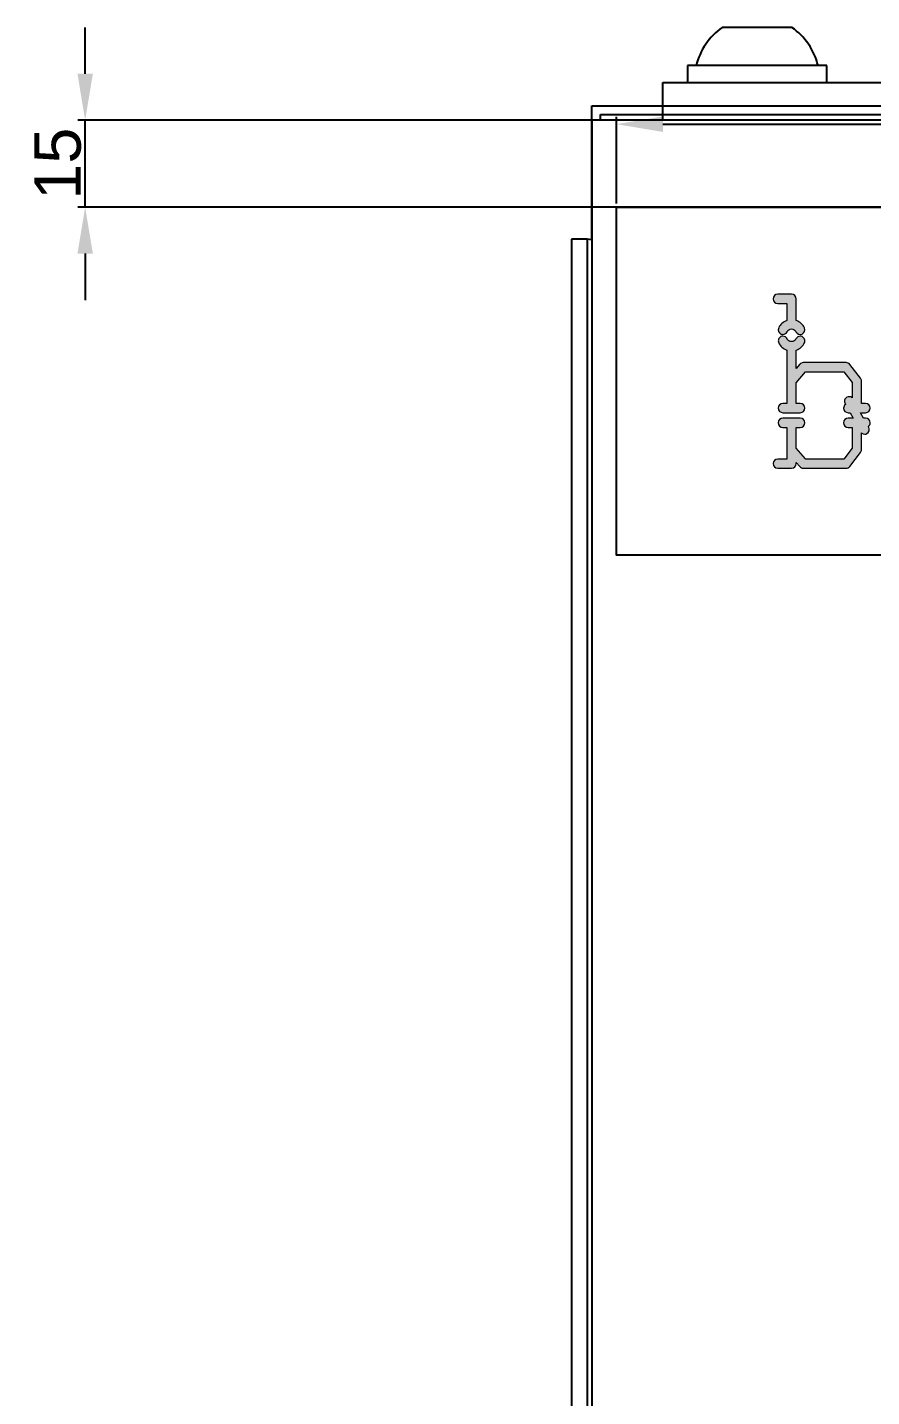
# Model space of a CAD drawing. Header units: millimetres. Extents: x 42356 to 50646, y 31507 to 39566.
# Drawn here: x 42919.7 to 43065.3, y 38339.5 to 38575.5 of the extents above; entities that cross this region are included whole.
import ezdxf

# ---------------------------------------------------------------- set-up
doc = ezdxf.new("R2010")
doc.units = ezdxf.units.MM
doc.layers.add('! NO PLOT !', color=7, linetype='Continuous', true_color=0xff75dd, plot=False)
for name, color, linetype in [('000-PI-ORMAR', 2, 'Continuous'), ('000-PI_TEXT', 7, 'Continuous'), ('bth_logo_20161006_LOGO_FINAL_CMYK_zasicena_crna', 7, 'Continuous')]:
    doc.layers.add(name, color=color, linetype=linetype)
doc.styles.get("Standard").update_dxf_attribs({"font": 'arial.ttf'})
doc.dimstyles.new('ISO-25-lb', dxfattribs={"dimtxt": 8, "dimasz": 8, "dimexe": 1.25, "dimexo": 0.625, "dimtad": 1, "dimtxsty": 'Standard', "dimcen": 5, "dimadec": 0, "dimazin": 0, "dimtfac": 1, "dimtmove": 0, "dimatfit": 3, "dimfxl": 0, "dimarcsym": 0})

# ---------------------------------------------------------------- blocks, each defined once
blk = doc.blocks.new('8806000_2000x800x600')
at = {"layer": '000-PI-ORMAR'}
for p, q in [((-3784.83, 1920), (-3796.83, 1920)), ((-3778.83, 1913.4), (-3802.83, 1913.4)), ((-3802.83, 1913.4), (-3802.83, 1910.5)), ((-3778.83, 1910.5), (-3778.83, 1913.4)), ((-3807.08, 1904), (-3807.08, 1910.5)), ((-3807.08, 1910.5), (-3039.58, 1910.5)), ((-3819.33, 1906.5), (-3807.08, 1906.5)), ((-3819.33, 1883.36), (-3819.33, 1906.5)), ((-3817.83, 1904), (-3817.83, 1905)), ((-3817.83, 1905), (-3807.08, 1905)), ((-3807.08, 1906.5), (-3039.58, 1906.5)), ((-3807.08, 1905), (-3039.58, 1905)), ((-3819.32, 1904), (-3819.32, -80.5)), ((-3027.32, 1904), (-3819.32, 1904)), ((-3822.83, 1883.5), (-3822.83, -67.5)), ((-3820.11, 1883.5), (-3822.83, 1883.5)), ((-3819.32, 1883.36), (-3820.11, 1883.5)), ((-3820.11, 1883.5), (-3820.11, -67.5))]:
    blk.add_line(p, q, dxfattribs=at)
for centre, start, end in [((-3790.43, 1910.8), 124.8208, 166.6054), ((-3791.22, 1910.8), 13.3946, 55.1792)]:
    blk.add_arc(centre, 11.2, start, end, dxfattribs=at)
blk = doc.blocks.new('*D246')
at = {"layer": '! NO PLOT !', "color": 0, "linetype": 'Continuous', "lineweight": -2, "ltscale": 0.25, "transparency": 16777216}
for p, q in [((42929.68, 38567.52), (42929.68, 38575.52)), ((43425.47, 38559.52), (42928.43, 38559.52)), ((42929.68, 38544.52), (42929.68, 38559.52)), ((43432.4, 38544.52), (42928.43, 38544.52)), ((42929.68, 38536.52), (42929.68, 38528.52))]:
    blk.add_line(p, q, dxfattribs=at)
at = {"layer": '! NO PLOT !', "color": 0, "ltscale": 0.25, "transparency": 16777216}
for points in [[(42928.35, 38567.52), (42931.01, 38567.52), (42929.68, 38559.52)], [(42928.35, 38536.52), (42931.01, 38536.52), (42929.68, 38544.52)]]:
    blk.add_solid(points, dxfattribs=at)
at = {"layer": 'Defpoints', "color": 0, "ltscale": 0.25, "transparency": 16777216}
for p in [(42929.68, 38559.52), (43426.1, 38559.52), (43433.03, 38544.52)]:
    blk.add_point(p, dxfattribs=at)
at = {"layer": '! NO PLOT !', "color": 0, "ltscale": 0.25, "transparency": 16777216, "insert": (42924.97, 38552.02), "char_height": 8, "attachment_point": 5, "rotation": 90}
blk.add_mtext('15', dxfattribs=at)
blk = doc.blocks.new('*D377')
at = {"layer": '! NO PLOT !', "color": 0, "lineweight": -2, "transparency": 16777216}
for p, q in [((43021.27, 38545.14), (43021.27, 38560.08)), ((43803.27, 38545.14), (43803.27, 38560.08)), ((43029.27, 38558.83), (43795.27, 38558.83))]:
    blk.add_line(p, q, dxfattribs=at)
at = {"layer": '! NO PLOT !', "color": 0, "transparency": 16777216}
for points in [[(43029.27, 38560.16), (43029.27, 38557.5), (43021.27, 38558.83)], [(43795.27, 38560.16), (43795.27, 38557.5), (43803.27, 38558.83)]]:
    blk.add_solid(points, dxfattribs=at)
at = {"layer": 'Defpoints', "color": 0, "transparency": 16777216}
for p in [(43803.27, 38558.83), (43021.27, 38544.52), (43803.27, 38544.52)]:
    blk.add_point(p, dxfattribs=at)
at = {"layer": '! NO PLOT !', "color": 0, "transparency": 16777216, "insert": (43412.27, 38563.54), "char_height": 8, "attachment_point": 5}
blk.add_mtext('782', dxfattribs=at)
blk = doc.blocks.new('BRODOTEHNA')
at = {"lineweight": 0, "true_color": 0x00aeef}
h = blk.add_hatch(color=140, dxfattribs=at)
h.dxf.hatch_style = 1
edge = h.paths.add_edge_path()
edge.add_line((42905.25, 48369.8), (42905.25, 48373.41))
edge.add_spline(control_points=[(42905.25, 48373.41), (42905.25, 48373.84), (42904.9, 48374.18), (42904.47, 48374.18)], knot_values=[0, 0, 0, 0, 1, 1, 1, 1], degree=3, periodic=0)
edge.add_line((42904.47, 48374.18), (42902.17, 48374.18))
edge.add_spline(control_points=[(42902.17, 48374.18), (42901.74, 48374.18), (42901.4, 48373.84), (42901.4, 48373.41)], knot_values=[0, 0, 0, 0, 1, 1, 1, 1], degree=3, periodic=0)
edge.add_spline(control_points=[(42901.4, 48373.41), (42901.4, 48372.99), (42901.74, 48372.64), (42902.17, 48372.64)], knot_values=[0, 0, 0, 0, 1, 1, 1, 1], degree=3, periodic=0)
edge.add_line((42902.17, 48372.64), (42903.7, 48372.64))
edge.add_line((42903.7, 48372.64), (42903.7, 48369.8))
edge.add_line((42903.7, 48369.8), (42903.67, 48369.79))
edge.add_spline(control_points=[(42903.67, 48369.79), (42903.07, 48369.58), (42902.58, 48369.14), (42902.33, 48368.57)], knot_values=[0, 0, 0, 0, 1, 1, 1, 1], degree=3, periodic=0)
edge.add_spline(control_points=[(42902.33, 48368.57), (42902.15, 48368.19), (42902.32, 48367.73), (42902.71, 48367.55)], knot_values=[0, 0, 0, 0, 1, 1, 1, 1], degree=3, periodic=0)
edge.add_spline(control_points=[(42902.71, 48367.55), (42902.8, 48367.51), (42902.91, 48367.49), (42903.01, 48367.49)], knot_values=[0, 0, 0, 0, 1, 1, 1, 1], degree=3, periodic=0)
edge.add_spline(control_points=[(42903.01, 48367.49), (42903.32, 48367.49), (42903.61, 48367.67), (42903.73, 48367.94)], knot_values=[0, 0, 0, 0, 1, 1, 1, 1], degree=3, periodic=0)
edge.add_spline(control_points=[(42903.73, 48367.94), (42903.86, 48368.21), (42904.15, 48368.39), (42904.47, 48368.39)], knot_values=[0, 0, 0, 0, 1, 1, 1, 1], degree=3, periodic=0)
edge.add_spline(control_points=[(42904.47, 48368.39), (42904.8, 48368.39), (42905.09, 48368.21), (42905.21, 48367.94)], knot_values=[0, 0, 0, 0, 1, 1, 1, 1], degree=3, periodic=0)
edge.add_spline(control_points=[(42905.21, 48367.94), (42905.38, 48367.57), (42905.83, 48367.38), (42906.24, 48367.55)], knot_values=[0, 0, 0, 0, 1, 1, 1, 1], degree=3, periodic=0)
edge.add_spline(control_points=[(42906.24, 48367.55), (42906.62, 48367.73), (42906.79, 48368.19), (42906.62, 48368.57)], knot_values=[0, 0, 0, 0, 1, 1, 1, 1], degree=3, periodic=0)
edge.add_spline(control_points=[(42906.62, 48368.57), (42906.36, 48369.14), (42905.87, 48369.58), (42905.28, 48369.79)], knot_values=[0, 0, 0, 0, 1, 1, 1, 1], degree=3, periodic=0)
edge.add_line((42905.28, 48369.79), (42905.25, 48369.8))
edge = h.paths.add_edge_path()
edge.add_line((42905.25, 48364.87), (42905.28, 48364.88))
edge.add_spline(control_points=[(42905.28, 48364.88), (42905.87, 48365.09), (42906.36, 48365.54), (42906.62, 48366.1)], knot_values=[0, 0, 0, 0, 1, 1, 1, 1], degree=3, periodic=0)
edge.add_spline(control_points=[(42906.62, 48366.1), (42906.7, 48366.29), (42906.71, 48366.5), (42906.64, 48366.69)], knot_values=[0, 0, 0, 0, 1, 1, 1, 1], degree=3, periodic=0)
edge.add_spline(control_points=[(42906.64, 48366.69), (42906.56, 48366.88), (42906.42, 48367.03), (42906.24, 48367.12)], knot_values=[0, 0, 0, 0, 1, 1, 1, 1], degree=3, periodic=0)
edge.add_spline(control_points=[(42906.24, 48367.12), (42906.14, 48367.16), (42906.04, 48367.18), (42905.93, 48367.18)], knot_values=[0, 0, 0, 0, 1, 1, 1, 1], degree=3, periodic=0)
edge.add_spline(control_points=[(42905.93, 48367.18), (42905.62, 48367.18), (42905.34, 48367), (42905.21, 48366.73)], knot_values=[0, 0, 0, 0, 1, 1, 1, 1], degree=3, periodic=0)
edge.add_spline(control_points=[(42905.21, 48366.73), (42905.09, 48366.46), (42904.8, 48366.28), (42904.47, 48366.28)], knot_values=[0, 0, 0, 0, 1, 1, 1, 1], degree=3, periodic=0)
edge.add_spline(control_points=[(42904.47, 48366.28), (42904.15, 48366.28), (42903.85, 48366.46), (42903.73, 48366.73)], knot_values=[0, 0, 0, 0, 1, 1, 1, 1], degree=3, periodic=0)
edge.add_spline(control_points=[(42903.73, 48366.73), (42903.61, 48367), (42903.32, 48367.18), (42903.02, 48367.18)], knot_values=[0, 0, 0, 0, 1, 1, 1, 1], degree=3, periodic=0)
edge.add_spline(control_points=[(42903.02, 48367.18), (42902.91, 48367.18), (42902.81, 48367.16), (42902.71, 48367.12)], knot_values=[0, 0, 0, 0, 1, 1, 1, 1], degree=3, periodic=0)
edge.add_spline(control_points=[(42902.71, 48367.12), (42902.53, 48367.03), (42902.38, 48366.88), (42902.31, 48366.69)], knot_values=[0, 0, 0, 0, 1, 1, 1, 1], degree=3, periodic=0)
edge.add_spline(control_points=[(42902.31, 48366.69), (42902.24, 48366.5), (42902.24, 48366.28), (42902.33, 48366.1)], knot_values=[0, 0, 0, 0, 1, 1, 1, 1], degree=3, periodic=0)
edge.add_spline(control_points=[(42902.33, 48366.1), (42902.58, 48365.54), (42903.07, 48365.09), (42903.67, 48364.88)], knot_values=[0, 0, 0, 0, 1, 1, 1, 1], degree=3, periodic=0)
edge.add_line((42903.67, 48364.88), (42903.7, 48364.87))
edge.add_line((42903.7, 48364.87), (42903.7, 48355.97))
edge.add_line((42903.7, 48355.97), (42903.03, 48355.97))
edge.add_spline(control_points=[(42903.03, 48355.97), (42902.61, 48355.97), (42902.26, 48355.62), (42902.26, 48355.2)], knot_values=[0, 0, 0, 0, 1, 1, 1, 1], degree=3, periodic=0)
edge.add_spline(control_points=[(42902.26, 48355.2), (42902.26, 48354.77), (42902.61, 48354.43), (42903.03, 48354.43)], knot_values=[0, 0, 0, 0, 1, 1, 1, 1], degree=3, periodic=0)
edge.add_line((42903.03, 48354.43), (42905.92, 48354.43))
edge.add_spline(control_points=[(42905.92, 48354.43), (42906.34, 48354.43), (42906.69, 48354.77), (42906.69, 48355.2)], knot_values=[0, 0, 0, 0, 1, 1, 1, 1], degree=3, periodic=0)
edge.add_spline(control_points=[(42906.69, 48355.2), (42906.69, 48355.62), (42906.34, 48355.97), (42905.92, 48355.97)], knot_values=[0, 0, 0, 0, 1, 1, 1, 1], degree=3, periodic=0)
edge.add_line((42905.92, 48355.97), (42905.25, 48355.97))
edge.add_line((42905.25, 48355.97), (42905.25, 48359.42))
edge.add_line((42905.25, 48359.42), (42906.79, 48361.24))
edge.add_line((42906.79, 48361.24), (42913.2, 48361.24))
edge.add_line((42913.2, 48361.24), (42913.22, 48361.22))
edge.add_line((42913.22, 48361.22), (42914.6, 48359.44))
edge.add_line((42914.6, 48359.44), (42914.6, 48356.89))
edge.add_line((42914.6, 48356.89), (42914.53, 48356.95))
edge.add_spline(control_points=[(42914.53, 48356.95), (42914.3, 48357.12), (42913.95, 48357.14), (42913.7, 48357)], knot_values=[0, 0, 0, 0, 1, 1, 1, 1], degree=3, periodic=0)
edge.add_spline(control_points=[(42913.7, 48357), (42913.52, 48356.9), (42913.39, 48356.74), (42913.33, 48356.54)], knot_values=[0, 0, 0, 0, 1, 1, 1, 1], degree=3, periodic=0)
edge.add_spline(control_points=[(42913.33, 48356.54), (42913.27, 48356.34), (42913.3, 48356.14), (42913.4, 48355.95)], knot_values=[0, 0, 0, 0, 1, 1, 1, 1], degree=3, periodic=0)
edge.add_line((42913.4, 48355.95), (42913.48, 48355.81))
edge.add_line((42913.48, 48355.81), (42913.45, 48355.79))
edge.add_spline(control_points=[(42913.45, 48355.79), (42913.26, 48355.64), (42913.16, 48355.42), (42913.16, 48355.2)], knot_values=[0, 0, 0, 0, 1, 1, 1, 1], degree=3, periodic=0)
edge.add_spline(control_points=[(42913.16, 48355.2), (42913.16, 48354.77), (42913.51, 48354.43), (42913.93, 48354.43)], knot_values=[0, 0, 0, 0, 1, 1, 1, 1], degree=3, periodic=0)
edge.add_line((42913.93, 48354.43), (42914.24, 48354.43))
edge.add_line((42914.24, 48354.43), (42914.26, 48354.4))
edge.add_line((42914.26, 48354.4), (42914.74, 48353.52))
edge.add_line((42914.74, 48353.52), (42913.93, 48353.52))
edge.add_spline(control_points=[(42913.93, 48353.52), (42913.51, 48353.52), (42913.16, 48353.17), (42913.16, 48352.75)], knot_values=[0, 0, 0, 0, 1, 1, 1, 1], degree=3, periodic=0)
edge.add_spline(control_points=[(42913.16, 48352.75), (42913.16, 48352.32), (42913.51, 48351.98), (42913.93, 48351.98)], knot_values=[0, 0, 0, 0, 1, 1, 1, 1], degree=3, periodic=0)
edge.add_line((42913.93, 48351.98), (42914.6, 48351.98))
edge.add_line((42914.6, 48351.98), (42914.6, 48348.5))
edge.add_line((42914.6, 48348.5), (42914.59, 48348.49))
edge.add_line((42914.59, 48348.49), (42913.2, 48346.7))
edge.add_line((42913.2, 48346.7), (42906.79, 48346.7))
edge.add_line((42906.79, 48346.7), (42906.78, 48346.72))
edge.add_line((42906.78, 48346.72), (42905.25, 48348.52))
edge.add_line((42905.25, 48348.52), (42905.25, 48351.98))
edge.add_line((42905.25, 48351.98), (42905.92, 48351.98))
edge.add_spline(control_points=[(42905.92, 48351.98), (42906.34, 48351.98), (42906.69, 48352.32), (42906.69, 48352.75)], knot_values=[0, 0, 0, 0, 1, 1, 1, 1], degree=3, periodic=0)
edge.add_spline(control_points=[(42906.69, 48352.75), (42906.69, 48353.17), (42906.34, 48353.52), (42905.92, 48353.52)], knot_values=[0, 0, 0, 0, 1, 1, 1, 1], degree=3, periodic=0)
edge.add_line((42905.92, 48353.52), (42903.03, 48353.52))
edge.add_spline(control_points=[(42903.03, 48353.52), (42902.61, 48353.52), (42902.26, 48353.17), (42902.26, 48352.75)], knot_values=[0, 0, 0, 0, 1, 1, 1, 1], degree=3, periodic=0)
edge.add_spline(control_points=[(42902.26, 48352.75), (42902.26, 48352.32), (42902.61, 48351.98), (42903.03, 48351.98)], knot_values=[0, 0, 0, 0, 1, 1, 1, 1], degree=3, periodic=0)
edge.add_line((42903.03, 48351.98), (42903.7, 48351.98))
edge.add_line((42903.7, 48351.98), (42903.7, 48346.7))
edge.add_line((42903.7, 48346.7), (42902.17, 48346.7))
edge.add_spline(control_points=[(42902.17, 48346.7), (42901.74, 48346.7), (42901.4, 48346.36), (42901.4, 48345.93)], knot_values=[0, 0, 0, 0, 1, 1, 1, 1], degree=3, periodic=0)
edge.add_spline(control_points=[(42901.4, 48345.93), (42901.4, 48345.51), (42901.74, 48345.16), (42902.17, 48345.16)], knot_values=[0, 0, 0, 0, 1, 1, 1, 1], degree=3, periodic=0)
edge.add_line((42902.17, 48345.16), (42904.47, 48345.16))
edge.add_spline(control_points=[(42904.47, 48345.16), (42904.9, 48345.16), (42905.25, 48345.51), (42905.25, 48345.93)], knot_values=[0, 0, 0, 0, 1, 1, 1, 1], degree=3, periodic=0)
edge.add_line((42905.25, 48345.93), (42905.25, 48346.14))
edge.add_line((42905.25, 48346.14), (42905.85, 48345.43))
edge.add_spline(control_points=[(42905.85, 48345.43), (42905.99, 48345.26), (42906.21, 48345.16), (42906.43, 48345.16)], knot_values=[0, 0, 0, 0, 1, 1, 1, 1], degree=3, periodic=0)
edge.add_line((42906.43, 48345.16), (42913.58, 48345.16))
edge.add_spline(control_points=[(42913.58, 48345.16), (42913.82, 48345.16), (42914.04, 48345.27), (42914.19, 48345.46)], knot_values=[0, 0, 0, 0, 1, 1, 1, 1], degree=3, periodic=0)
edge.add_line((42914.19, 48345.46), (42915.98, 48347.77))
edge.add_spline(control_points=[(42915.98, 48347.77), (42916.09, 48347.9), (42916.14, 48348.07), (42916.14, 48348.24)], knot_values=[0, 0, 0, 0, 1, 1, 1, 1], degree=3, periodic=0)
edge.add_line((42916.14, 48348.24), (42916.14, 48351.05))
edge.add_line((42916.14, 48351.05), (42916.22, 48351))
edge.add_spline(control_points=[(42916.22, 48351), (42916.34, 48350.9), (42916.51, 48350.85), (42916.68, 48350.85)], knot_values=[0, 0, 0, 0, 1, 1, 1, 1], degree=3, periodic=0)
edge.add_spline(control_points=[(42916.68, 48350.85), (42916.81, 48350.85), (42916.94, 48350.88), (42917.05, 48350.94)], knot_values=[0, 0, 0, 0, 1, 1, 1, 1], degree=3, periodic=0)
edge.add_spline(control_points=[(42917.05, 48350.94), (42917.42, 48351.15), (42917.55, 48351.62), (42917.35, 48351.99)], knot_values=[0, 0, 0, 0, 1, 1, 1, 1], degree=3, periodic=0)
edge.add_line((42917.35, 48351.99), (42917.27, 48352.13))
edge.add_line((42917.27, 48352.13), (42917.3, 48352.16))
edge.add_spline(control_points=[(42917.3, 48352.16), (42917.48, 48352.3), (42917.59, 48352.52), (42917.59, 48352.75)], knot_values=[0, 0, 0, 0, 1, 1, 1, 1], degree=3, periodic=0)
edge.add_spline(control_points=[(42917.59, 48352.75), (42917.59, 48353.17), (42917.24, 48353.52), (42916.82, 48353.52)], knot_values=[0, 0, 0, 0, 1, 1, 1, 1], degree=3, periodic=0)
edge.add_line((42916.82, 48353.52), (42916.5, 48353.52))
edge.add_line((42916.5, 48353.52), (42916.49, 48353.54))
edge.add_line((42916.49, 48353.54), (42916, 48354.43))
edge.add_line((42916, 48354.43), (42916.82, 48354.43))
edge.add_spline(control_points=[(42916.82, 48354.43), (42917.24, 48354.43), (42917.59, 48354.77), (42917.59, 48355.2)], knot_values=[0, 0, 0, 0, 1, 1, 1, 1], degree=3, periodic=0)
edge.add_spline(control_points=[(42917.59, 48355.2), (42917.59, 48355.62), (42917.24, 48355.97), (42916.82, 48355.97)], knot_values=[0, 0, 0, 0, 1, 1, 1, 1], degree=3, periodic=0)
edge.add_line((42916.82, 48355.97), (42916.14, 48355.97))
edge.add_line((42916.14, 48355.97), (42916.14, 48359.7))
edge.add_spline(control_points=[(42916.14, 48359.7), (42916.14, 48359.87), (42916.08, 48360.04), (42915.98, 48360.17)], knot_values=[0, 0, 0, 0, 1, 1, 1, 1], degree=3, periodic=0)
edge.add_line((42915.98, 48360.17), (42914.19, 48362.48))
edge.add_spline(control_points=[(42914.19, 48362.48), (42914.04, 48362.67), (42913.82, 48362.78), (42913.58, 48362.78)], knot_values=[0, 0, 0, 0, 1, 1, 1, 1], degree=3, periodic=0)
edge.add_line((42913.58, 48362.78), (42906.43, 48362.78))
edge.add_spline(control_points=[(42906.43, 48362.78), (42906.21, 48362.78), (42905.99, 48362.68), (42905.85, 48362.51)], knot_values=[0, 0, 0, 0, 1, 1, 1, 1], degree=3, periodic=0)
edge.add_line((42905.85, 48362.51), (42905.25, 48361.8))
edge.add_line((42905.25, 48361.8), (42905.25, 48364.87))
at = {"layer": 'bth_logo_20161006_LOGO_FINAL_CMYK_zasicena_crna', "color": 140, "lineweight": 0, "true_color": 0x00aeef}
for p, q in [((42904.47, 48374.18), (42902.17, 48374.18)), ((42902.17, 48372.64), (42903.7, 48372.64)), ((42903.7, 48372.64), (42903.7, 48369.8)), ((42905.25, 48369.8), (42905.25, 48373.41)), ((42903.7, 48369.8), (42903.67, 48369.79)), ((42905.28, 48369.79), (42905.25, 48369.8)), ((42903.67, 48364.88), (42903.7, 48364.87)), ((42903.7, 48364.87), (42903.7, 48355.97)), ((42905.25, 48364.87), (42905.28, 48364.88)), ((42905.25, 48361.8), (42905.25, 48364.87)), ((42905.85, 48362.51), (42905.25, 48361.8)), ((42905.26, 48359.43), (42906.79, 48361.24)), ((42913.58, 48362.78), (42906.43, 48362.78)), ((42906.79, 48361.24), (42913.2, 48361.24)), ((42913.2, 48361.24), (42913.22, 48361.22)), ((42913.22, 48361.22), (42914.6, 48359.44)), ((42915.98, 48360.17), (42914.19, 48362.48)), ((42905.25, 48359.42), (42905.26, 48359.43)), ((42905.25, 48355.97), (42905.25, 48359.42)), ((42914.6, 48359.44), (42914.6, 48356.89)), ((42916.14, 48355.97), (42916.14, 48359.7)), ((42914.6, 48356.89), (42914.53, 48356.95)), ((42903.7, 48355.97), (42903.03, 48355.97)), ((42903.03, 48354.43), (42905.92, 48354.43)), ((42905.92, 48355.97), (42905.25, 48355.97)), ((42913.4, 48355.95), (42913.48, 48355.81)), ((42913.48, 48355.81), (42913.45, 48355.79)), ((42913.93, 48354.43), (42914.24, 48354.43)), ((42914.24, 48354.43), (42914.26, 48354.4)), ((42914.26, 48354.4), (42914.74, 48353.52)), ((42916.49, 48353.54), (42916, 48354.43)), ((42916, 48354.43), (42916.82, 48354.43)), ((42916.82, 48355.97), (42916.14, 48355.97)), ((42905.92, 48353.52), (42903.03, 48353.52)), ((42914.74, 48353.52), (42913.93, 48353.52)), ((42916.5, 48353.52), (42916.49, 48353.54)), ((42916.82, 48353.52), (42916.5, 48353.52)), ((42917.27, 48352.13), (42917.3, 48352.16)), ((42917.35, 48351.99), (42917.27, 48352.13)), ((42903.03, 48351.98), (42903.7, 48351.98)), ((42903.7, 48351.98), (42903.7, 48346.7)), ((42905.25, 48348.52), (42905.25, 48351.98)), ((42905.25, 48351.98), (42905.92, 48351.98)), ((42913.93, 48351.98), (42914.6, 48351.98)), ((42914.6, 48351.98), (42914.6, 48348.5)), ((42916.14, 48348.24), (42916.14, 48351.05)), ((42916.14, 48351.05), (42916.22, 48351)), ((42906.78, 48346.72), (42905.25, 48348.52)), ((42914.59, 48348.49), (42913.2, 48346.7)), ((42914.19, 48345.46), (42915.98, 48347.77)), ((42914.6, 48348.5), (42914.59, 48348.49)), ((42903.7, 48346.7), (42902.17, 48346.7)), ((42905.25, 48345.93), (42905.25, 48346.14)), ((42905.25, 48346.14), (42905.85, 48345.43)), ((42906.79, 48346.7), (42906.78, 48346.72)), ((42913.2, 48346.7), (42906.79, 48346.7)), ((42902.17, 48345.16), (42904.47, 48345.16)), ((42906.43, 48345.16), (42913.58, 48345.16))]:
    blk.add_line(p, q, dxfattribs=at)
for points in [[(42902.17, 48374.18), (42901.74, 48374.18), (42901.4, 48373.84), (42901.4, 48373.41)], [(42901.4, 48373.41), (42901.4, 48372.99), (42901.74, 48372.64), (42902.17, 48372.64)], [(42905.25, 48373.41), (42905.25, 48373.84), (42904.9, 48374.18), (42904.47, 48374.18)], [(42902.33, 48368.57), (42902.15, 48368.19), (42902.32, 48367.73), (42902.71, 48367.55)], [(42903.67, 48369.79), (42903.07, 48369.58), (42902.58, 48369.14), (42902.33, 48368.57)], [(42903.73, 48367.94), (42903.86, 48368.21), (42904.15, 48368.39), (42904.47, 48368.39)], [(42904.47, 48368.39), (42904.8, 48368.39), (42905.09, 48368.21), (42905.21, 48367.94)], [(42906.62, 48368.57), (42906.36, 48369.14), (42905.87, 48369.58), (42905.28, 48369.79)], [(42906.24, 48367.55), (42906.62, 48367.73), (42906.79, 48368.19), (42906.62, 48368.57)], [(42902.31, 48366.69), (42902.24, 48366.5), (42902.24, 48366.28), (42902.33, 48366.1)], [(42902.71, 48367.12), (42902.53, 48367.03), (42902.38, 48366.88), (42902.31, 48366.69)], [(42902.33, 48366.1), (42902.58, 48365.54), (42903.07, 48365.09), (42903.67, 48364.88)], [(42902.71, 48367.55), (42902.8, 48367.51), (42902.91, 48367.49), (42903.01, 48367.49)], [(42903.02, 48367.18), (42902.91, 48367.18), (42902.81, 48367.16), (42902.71, 48367.12)], [(42903.01, 48367.49), (42903.32, 48367.49), (42903.61, 48367.67), (42903.73, 48367.94)], [(42903.73, 48366.73), (42903.61, 48367), (42903.32, 48367.18), (42903.02, 48367.18)], [(42904.47, 48366.28), (42904.15, 48366.28), (42903.85, 48366.46), (42903.73, 48366.73)], [(42905.21, 48366.73), (42905.09, 48366.46), (42904.8, 48366.28), (42904.47, 48366.28)], [(42905.21, 48367.94), (42905.38, 48367.57), (42905.83, 48367.38), (42906.24, 48367.55)], [(42905.93, 48367.18), (42905.62, 48367.18), (42905.34, 48367), (42905.21, 48366.73)], [(42905.28, 48364.88), (42905.87, 48365.09), (42906.36, 48365.54), (42906.62, 48366.1)], [(42906.24, 48367.12), (42906.14, 48367.16), (42906.04, 48367.18), (42905.93, 48367.18)], [(42906.64, 48366.69), (42906.56, 48366.88), (42906.42, 48367.03), (42906.24, 48367.12)], [(42906.62, 48366.1), (42906.7, 48366.29), (42906.71, 48366.5), (42906.64, 48366.69)], [(42906.43, 48362.78), (42906.21, 48362.78), (42905.99, 48362.68), (42905.85, 48362.51)], [(42914.19, 48362.48), (42914.04, 48362.67), (42913.82, 48362.78), (42913.58, 48362.78)], [(42916.14, 48359.7), (42916.14, 48359.87), (42916.08, 48360.04), (42915.98, 48360.17)], [(42913.7, 48357), (42913.52, 48356.9), (42913.39, 48356.74), (42913.33, 48356.54)], [(42914.53, 48356.95), (42914.3, 48357.12), (42913.95, 48357.14), (42913.7, 48357)], [(42903.03, 48355.97), (42902.61, 48355.97), (42902.26, 48355.62), (42902.26, 48355.2)], [(42902.26, 48355.2), (42902.26, 48354.77), (42902.61, 48354.43), (42903.03, 48354.43)], [(42906.69, 48355.2), (42906.69, 48355.62), (42906.34, 48355.97), (42905.92, 48355.97)], [(42905.92, 48354.43), (42906.34, 48354.43), (42906.69, 48354.77), (42906.69, 48355.2)], [(42913.45, 48355.79), (42913.26, 48355.64), (42913.16, 48355.42), (42913.16, 48355.2)], [(42913.16, 48355.2), (42913.16, 48354.77), (42913.51, 48354.43), (42913.93, 48354.43)], [(42913.33, 48356.54), (42913.27, 48356.34), (42913.3, 48356.14), (42913.4, 48355.95)], [(42917.59, 48355.2), (42917.59, 48355.62), (42917.24, 48355.97), (42916.82, 48355.97)], [(42916.82, 48354.43), (42917.24, 48354.43), (42917.59, 48354.77), (42917.59, 48355.2)], [(42903.03, 48353.52), (42902.61, 48353.52), (42902.26, 48353.17), (42902.26, 48352.75)], [(42902.26, 48352.75), (42902.26, 48352.32), (42902.61, 48351.98), (42903.03, 48351.98)], [(42906.69, 48352.75), (42906.69, 48353.17), (42906.34, 48353.52), (42905.92, 48353.52)], [(42905.92, 48351.98), (42906.34, 48351.98), (42906.69, 48352.32), (42906.69, 48352.75)], [(42913.93, 48353.52), (42913.51, 48353.52), (42913.16, 48353.17), (42913.16, 48352.75)], [(42913.16, 48352.75), (42913.16, 48352.32), (42913.51, 48351.98), (42913.93, 48351.98)], [(42917.59, 48352.75), (42917.59, 48353.17), (42917.24, 48353.52), (42916.82, 48353.52)], [(42917.3, 48352.16), (42917.48, 48352.3), (42917.59, 48352.52), (42917.59, 48352.75)], [(42916.22, 48351), (42916.34, 48350.9), (42916.51, 48350.85), (42916.68, 48350.85)], [(42916.68, 48350.85), (42916.81, 48350.85), (42916.94, 48350.88), (42917.05, 48350.94)], [(42917.05, 48350.94), (42917.42, 48351.15), (42917.55, 48351.62), (42917.35, 48351.99)], [(42915.98, 48347.77), (42916.09, 48347.9), (42916.14, 48348.07), (42916.14, 48348.24)], [(42902.17, 48346.7), (42901.74, 48346.7), (42901.4, 48346.36), (42901.4, 48345.93)], [(42901.4, 48345.93), (42901.4, 48345.51), (42901.74, 48345.16), (42902.17, 48345.16)], [(42904.47, 48345.16), (42904.9, 48345.16), (42905.25, 48345.51), (42905.25, 48345.93)], [(42905.85, 48345.43), (42905.99, 48345.26), (42906.21, 48345.16), (42906.43, 48345.16)], [(42913.58, 48345.16), (42913.82, 48345.16), (42914.04, 48345.27), (42914.19, 48345.46)]]:
    blk.add_open_spline(points, degree=3, dxfattribs=at)

msp = doc.modelspace()

# ---------------------------------------------------------------- linework, layer by layer
msp.add_lwpolyline([(43021.273, 38544.519), (43803.273, 38544.519), (43803.273, 38484.519), (43021.273, 38484.519)], close=True)

# ---------------------------------------------------------------- block references
msp.add_blockref('8806000_2000x800x600', (46836.345, 36655.52))
at = {"layer": '000-PI_TEXT', "xscale": 1.033499772054363, "yscale": 1.033499772054363, "zscale": 1.033499772054363}
msp.add_blockref('BRODOTEHNA', (-1290.309, -11465.194), dxfattribs=at)

# ---------------------------------------------------------------- dimensions: what is measured, and where the dimension line sits
at = {"layer": '! NO PLOT !', "ltscale": 0.25}
dim = msp.add_linear_dim(base=(42929.68, 38559.519), p1=(43433.029, 38544.519), p2=(43426.097, 38559.519), angle=90, dimstyle='ISO-25-lb', dxfattribs=at)
dim.commit()
dim.dimension.update_dxf_attribs({"geometry": '*D246', "text_midpoint": (42929.68, 38552.019), "dimtype": 160})
at = {"layer": '! NO PLOT !'}
dim = msp.add_linear_dim(base=(43803.273, 38558.83), p1=(43021.273, 38544.519), p2=(43803.273, 38544.519), dimstyle='ISO-25-lb', dxfattribs=at)
dim.commit()
dim.dimension.update_dxf_attribs({"geometry": '*D377', "text_midpoint": (43412.273, 38563.54)})

doc.saveas('drawing.dxf')
